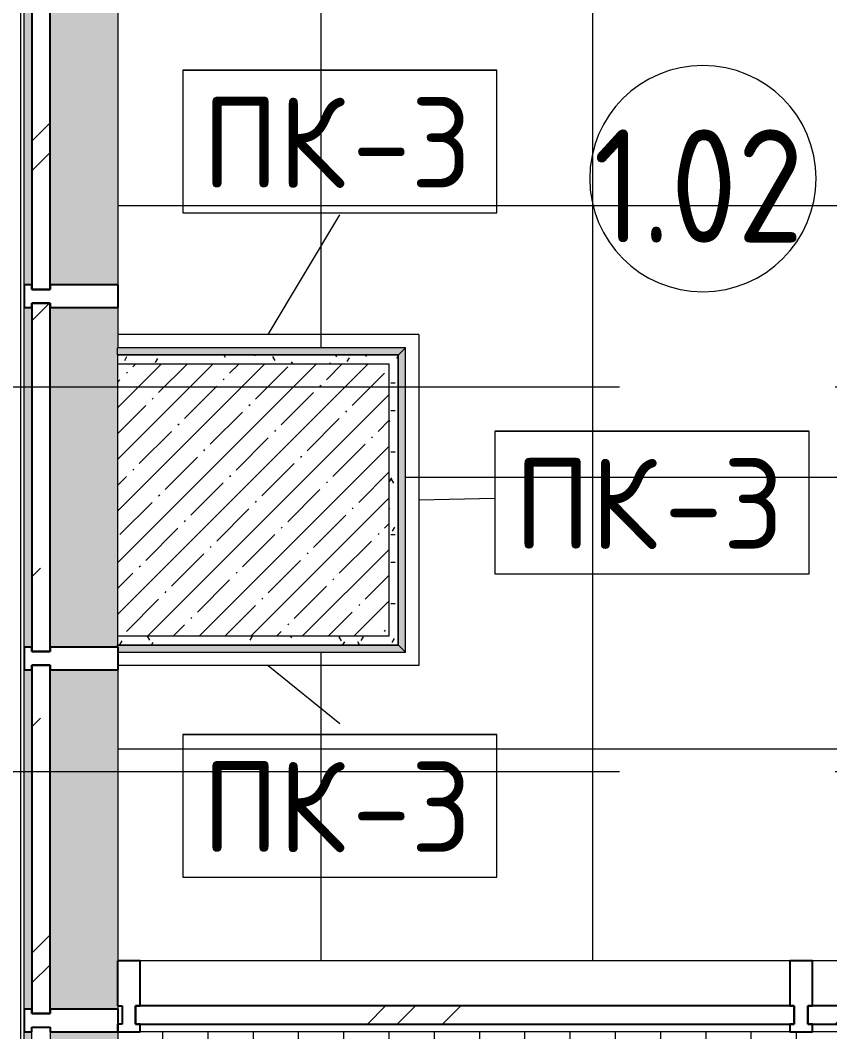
# Model space of a CAD drawing. Header units: millimetres. Extents: x -4005 to 195566, y -8553 to 29000.
# Drawn here: x 3845 to 5633, y 20725 to 22960 of the extents above; entities that cross this region are included whole.
import ezdxf

# ---------------------------------------------------------------- set-up
doc = ezdxf.new("R2010")
doc.units = ezdxf.units.MM
doc.linetypes.add('Осевая', pattern=[3175, 635, -476.25, 1587.5, -476.25])
for name, color, linetype, lineweight in [('A-AREA-IDEN', 7, 'Continuous', 9), ('A-DETL-GENF', 7, 'Continuous', 9), ('A-DOOR', 7, 'Continuous', 9), ('A-DOOR-1', 7, 'Continuous', 13), ('A-FLOR-PATT', 7, 'Continuous', 9), ('A-GENM-IDEN', 7, 'Continuous', 9), ('A-GLAZ-CURT', 7, 'Continuous', 9), ('A-GLAZ-CURT-1', 7, 'Continuous', 25), ('A-GLAZ-CWMG', 7, 'Continuous', 9), ('A-GLAZ-CWMG-1', 7, 'Continuous', 25), ('S-COLS', 7, 'Continuous', 9), ('Оси-2', 7, 'Осевая', 9)]:
    doc.layers.add(name, color=color, linetype=linetype, lineweight=lineweight)
for name, color, linetype, lineweight, true_color in [('A-GENM-1', 7, 'Continuous', 9, 0xff8040), ('A-WALL-1', 9, 'Continuous', 9, 0x808080), ('A-WALL-FNSH-1', 9, 'Continuous', 9, 0x808080), ('I-WALL-2', 9, 'Continuous', 9, 0x808080), ('S-COLS-1', 9, 'Continuous', 9, 0x808080)]:
    doc.layers.add(name, color=color, linetype=linetype, lineweight=lineweight, true_color=true_color)
doc.styles.add('GOST Common', font='GOST_Common.ttf', dxfattribs={"width": 0.9, "height": 250})
doc.styles.add('GOST Common_1', font='GOST_Common.ttf', dxfattribs={"height": 200})
pattern_1 = [(0, (0, 0), (121.92, 30.48), [10.058, -81.382, 10.058, -81.382, -487.68]), (0, (0, 0), (121.92, 30.48), [-182.88, 10.058, -172.822, 10.058, -81.382, -213.36]), (0, (0, 0), (121.92, 30.48), [-457.2, 10.058, -50.902, 10.058, -142.342]), (120, (45.72, 15.24), (-87.356454, 90.345817), [10.058, -81.382, 10.058, -81.382, -487.68]), (120, (45.72, 15.24), (-87.356454, 90.345817), [-182.88, 10.058, -172.822, 10.058, -81.382, -213.36]), (120, (45.72, 15.24), (-87.356454, 90.345817), [-457.2, 10.058, -50.902, 10.058, -142.342]), (240, (60.96, 76.2), (-34.563546, -120.825817), [10.058, -81.382, 10.058, -81.382, -487.68]), (240, (60.96, 76.2), (-34.563546, -120.825817), [-182.88, 10.058, -172.822, 10.058, -81.382, -213.36]), (240, (60.96, 76.2), (-34.563546, -120.825817), [-457.2, 10.058, -50.902, 10.058, -142.342])]

# ---------------------------------------------------------------- blocks, each defined once
blk = doc.blocks.new('Системная панель - Стекло - 40мм-V11-План отделки полов с раскладкой материалов 1 этажа в осях 1-12')
at = {"layer": 'A-GLAZ-CURT'}
h = blk.add_hatch(dxfattribs=at)
h.set_pattern_fill('FP_23', color=256, style=0, pattern_type=2)
h.set_pattern_definition([(135, (22650.12, -3971.1), (-282.843, -282.843), [200, -600]), (135, (22750.12, -4171.1), (-282.843, -282.843), [600, -200]), (135, (22850.12, -3771.1), (-282.843, -282.843), [200, -600])])
h.paths.add_polyline_path([(385, 0), (385, 40), (-385, 38.9), (-385, 0), (173.9, 0)])
at = {"layer": 'A-GLAZ-CURT-1'}
for p, q in [((385, 40), (-385, 40)), ((-385, 40), (-385, 0)), ((385, 0), (385, 40)), ((-385, 0), (385, 0))]:
    blk.add_line(p, q, dxfattribs=at)
blk = doc.blocks.new('Прямоугольный импост - Импост структурный с накладкой - 190мм-23186010-План отделки полов с раскладкой материалов 1 этажа в осях 1-12')
at = {"layer": 'A-GLAZ-CWMG'}
for points in [[(3861.1, 23175.1), (3871.1, 23175.1), (3871.1, 23925.1), (3854.1, 23925.1), (3854.1, 23175.1)], [(4006.1, 23175.1), (4061.1, 23175.1), (4060, 23925.1), (3911.1, 23925.1), (3911.1, 23175.1)]]:
    blk.add_hatch(color=256, dxfattribs=at).paths.add_polyline_path(points)
for p, q in [((3854.1, 23175.1), (3854.1, 23925.1)), ((4061.1, 23175.1), (4061.1, 23925.1))]:
    blk.add_line(p, q, dxfattribs=at)
blk = doc.blocks.new('Системная панель - Стекло - 40мм-23189506-План отделки полов с раскладкой материалов 1 этажа в осях 1-12')
at = {"layer": 'A-GLAZ-CURT'}
h = blk.add_hatch(dxfattribs=at)
h.set_pattern_fill('FP_34', color=256, style=0, pattern_type=2)
h.set_pattern_definition([(45, (-4927.5, -20642), (-282.843, 282.843), [200, -600]), (45, (-5127.5, -20742), (-282.843, 282.843), [600, -200]), (45, (-4727.5, -20842), (-282.843, 282.843), [200, -600])])
h.paths.add_polyline_path([(204.7, 0), (727.5, 0), (727.5, 40), (-727.5, 40), (-727.5, 0), (-472.4, 0)])
at = {"layer": 'A-GLAZ-CURT-1'}
for p, q in [((727.5, 40), (-727.5, 40)), ((-727.5, 40), (-727.5, 0)), ((727.5, 0), (727.5, 40)), ((-727.5, 0), (727.5, 0))]:
    blk.add_line(p, q, dxfattribs=at)
blk = doc.blocks.new('Прямоугольный импост - Импост структурный с накладкой - 160мм-19877847-План отделки полов с раскладкой материалов 1 этажа в осях 1-12')
at = {"layer": 'A-GLAZ-CWMG-1'}
for p, q in [((0, 17), (-50, 17)), ((-50, 17), (-50, 0)), ((-50, 0), (-40, 0)), ((-40, 0), (-40, -40)), ((-10, -40), (-10, 0)), ((-10, 0), (0, 0)), ((0, 0), (0, 17)), ((-40, -40), (-50, -40)), ((-50, -40), (-50, -140)), ((0, -40), (-10, -40)), ((0, -140), (0, -40)), ((-50, -140), (0, -140))]:
    blk.add_line(p, q, dxfattribs=at)
blk = doc.blocks.new('Прямоугольный импост - Импост структурный с накладкой - 160мм-23189503-План отделки полов с раскладкой материалов 1 этажа в осях 1-12')
at = {"layer": 'A-GLAZ-CWMG'}
for p, q in [((5545, 20882), (4110, 20882)), ((5545, 20725), (4110, 20725))]:
    blk.add_line(p, q, dxfattribs=at)
blk = doc.blocks.new('Системная панель - Стекло - 40мм-23998919-План отделки полов с раскладкой материалов 1 этажа в осях 1-12')
at = {"layer": 'A-GLAZ-CURT'}
h = blk.add_hatch(dxfattribs=at)
h.set_pattern_fill('FP_70', color=256, style=0, pattern_type=2)
h.set_pattern_definition([(135, (21050.12, -3971.1), (-282.843, -282.843), [200, -600]), (135, (21150.12, -4171.1), (-282.843, -282.843), [600, -200]), (135, (21250.12, -3771.1), (-282.843, -282.843), [200, -600])])
h.paths.add_polyline_path([(385, 15), (385, 40), (-385, 38.9), (-385, 0), (385, 0)])
at = {"layer": 'A-GLAZ-CURT-1'}
for p, q in [((385, 40), (-385, 40)), ((-385, 40), (-385, 0)), ((385, 0), (385, 40)), ((-385, 0), (385, 0))]:
    blk.add_line(p, q, dxfattribs=at)
blk = doc.blocks.new('Прямоугольный импост - Импост структурный с накладкой - 190мм-23188961-План отделки полов с раскладкой материалов 1 этажа в осях 1-12')
at = {"layer": 'A-GLAZ-CWMG'}
for points in [[(3854.1, 21150.1), (3871.1, 21150.1), (3871.1, 21525.1), (3854.1, 21525.1)], [(4006.1, 21150.1), (4061.1, 21150.1), (4060, 21525.1), (3911.1, 21525.1), (3911.1, 21150.1)]]:
    blk.add_hatch(color=256, dxfattribs=at).paths.add_polyline_path(points)
for p, q in [((3854.1, 21150.1), (3854.1, 21525.1)), ((4061.1, 21150.1), (4061.1, 21525.1))]:
    blk.add_line(p, q, dxfattribs=at)
blk = doc.blocks.new('Прямоугольный импост - Импост структурный с накладкой - 190мм-22862219-План отделки полов с раскладкой материалов 1 этажа в осях 1-12')
at = {"layer": 'A-GLAZ-CWMG-1'}
for p, q in [((-25, 0), (-25, 17)), ((-25, 17), (25, 17)), ((-15, 0), (-25, 0)), ((-15, -40), (-15, 0)), ((25, 0), (15, 0)), ((15, 0), (15, -40)), ((25, 17), (25, 0)), ((-25, -190), (-25, -40)), ((-25, -40), (-15, -40)), ((15, -40), (25, -40)), ((25, -40), (25, -190)), ((25, -190), (-25, -190))]:
    blk.add_line(p, q, dxfattribs=at)
blk = doc.blocks.new('Прямоугольный импост - Импост структурный с накладкой - 190мм-23190277-План отделки полов с раскладкой материалов 1 этажа в осях 1-12')
at = {"layer": 'A-GLAZ-CWMG'}
for points in [[(3871.1, 19950.1), (3871.1, 20725.1), (3854.1, 20725.1), (3854.1, 19950.1), (3861.1, 19950.1)], [(4006.1, 19950.1), (4061.1, 19950.1), (4060, 20725.1), (3911.1, 20725.1), (3911.1, 19950.1)], [(3871.1, 19950.1), (3911.1, 19950.1), (3910, 20627.1), (3871.1, 20627.1), (3871.1, 20415.6)]]:
    blk.add_hatch(color=256, dxfattribs=at).paths.add_polyline_path(points)
for p, q in [((3854.1, 19950.1), (3854.1, 20725.1)), ((4061.1, 19950.1), (4061.1, 20725)), ((3871.1, 19950.1), (3871.1, 20627.1)), ((3911.1, 19950.1), (3911.1, 20627.1))]:
    blk.add_line(p, q, dxfattribs=at)
blk = doc.blocks.new('Прямоугольный импост - Импост структурный с накладкой - 190мм-23188962-План отделки полов с раскладкой материалов 1 этажа в осях 1-12')
at = {"layer": 'A-GLAZ-CWMG'}
for points in [[(3861.1, 20775.1), (3871.1, 20775.1), (3871.1, 21150.1), (3854.1, 21150.1), (3854.1, 20775.1)], [(4006.1, 20775.1), (4061.1, 20775.1), (4060, 21150.1), (3911.1, 21150.1), (3911.1, 20775.1)]]:
    blk.add_hatch(color=256, dxfattribs=at).paths.add_polyline_path(points)
for p, q in [((3854.1, 20775.1), (3854.1, 21150.1)), ((4061.1, 20882), (4061.1, 21150.1)), ((4061.1, 20775.1), (4061.1, 20782))]:
    blk.add_line(p, q, dxfattribs=at)
blk = doc.blocks.new('Прямоугольный импост - Импост структурный с накладкой - 190мм-22862222-План отделки полов с раскладкой материалов 1 этажа в осях 1-12')
at = {"layer": 'A-GLAZ-CWMG-1'}
for p, q in [((-25, 0), (-25, 17)), ((-25, 17), (25, 17)), ((-15, 0), (-25, 0)), ((-15, -40), (-15, 0)), ((25, 0), (15, 0)), ((15, 0), (15, -40)), ((25, 17), (25, 0)), ((-25, -190), (-25, -40)), ((-25, -40), (-15, -40)), ((15, -40), (25, -40)), ((25, -40), (25, -190)), ((25, -190), (-25, -190))]:
    blk.add_line(p, q, dxfattribs=at)
blk = doc.blocks.new('Системная панель - Стекло - 40мм-23770450-План отделки полов с раскладкой материалов 1 этажа в осях 1-12')
at = {"layer": 'A-GLAZ-CURT'}
h = blk.add_hatch(dxfattribs=at)
h.set_pattern_fill('FP_79', color=256, style=0, pattern_type=2)
h.set_pattern_definition([(45, (-6157.5, -20642), (-282.843, 282.843), [200, -600]), (45, (-6357.5, -20742), (-282.843, 282.843), [600, -200]), (45, (-5957.5, -20842), (-282.843, 282.843), [200, -600])])
h.paths.add_polyline_path([(462.5, 0), (472.5, 0), (472.5, 40), (-472.5, 40), (-472.5, 0), (329, 0)])
at = {"layer": 'A-GLAZ-CURT-1'}
for p, q in [((472.5, 40), (-472.5, 40)), ((-472.5, 40), (-472.5, 0)), ((472.5, 0), (472.5, 40)), ((-472.5, 0), (472.5, 0))]:
    blk.add_line(p, q, dxfattribs=at)
blk = doc.blocks.new('Прямоугольный импост - Импост структурный с накладкой - 160мм-23770448-План отделки полов с раскладкой материалов 1 этажа в осях 1-12')
at = {"layer": 'A-GLAZ-CWMG'}
for p, q in [((6520, 20882), (5595, 20882)), ((6520, 20725), (5595, 20725))]:
    blk.add_line(p, q, dxfattribs=at)
blk = doc.blocks.new('Прямоугольный импост - Импост структурный с накладкой - 160мм-19877843-План отделки полов с раскладкой материалов 1 этажа в осях 1-12')
at = {"layer": 'A-GLAZ-CWMG-1'}
for p, q in [((-25, 0), (-25, 17)), ((-25, 17), (25, 17)), ((-15, 0), (-25, 0)), ((-15, -40), (-15, 0)), ((25, 0), (15, 0)), ((15, 0), (15, -40)), ((25, 17), (25, 0)), ((-25, -140), (-25, -40)), ((-25, -40), (-15, -40)), ((15, -40), (25, -40)), ((25, -40), (25, -140)), ((25, -140), (-25, -140))]:
    blk.add_line(p, q, dxfattribs=at)
blk = doc.blocks.new('BSC_Колонна _Прямоугольная - 600х600-V52-План отделки полов с раскладкой материалов 1 этажа в осях 1-12')
at = {"layer": 'S-COLS'}
h = blk.add_hatch(dxfattribs=at)
h.set_pattern_fill('FP_85', color=256, style=0, pattern_type=2)
h.set_pattern_definition([(45, (-4360, -21900), (-57.02463, 57.02463), []), (45, (-4302.975, -21900), (-57.02463, 57.02463), [100.806, -20.161, 3.353, -16.808])])
h.paths.add_polyline_path([(300, -300), (300, 300), (-300, 300), (-300, -300), (259.8, -300)])
at = {"layer": 'S-COLS-1'}
for p, q in [((300, 300), (-300, 300)), ((-300, 300), (-300, -300)), ((300, -300), (300, 300)), ((-300, -300), (300, -300))]:
    blk.add_line(p, q, dxfattribs=at)
blk = doc.blocks.new('Системная панель - Стекло - 40мм-V62-План отделки полов с раскладкой материалов 1 этажа в осях 1-12')
at = {"layer": 'A-GLAZ-CURT'}
h = blk.add_hatch(dxfattribs=at)
h.set_pattern_fill('FP_97', color=256, style=0, pattern_type=2)
h.set_pattern_definition([(135, (21850.12, -3971.1), (-282.843, -282.843), [200, -600]), (135, (21950.12, -4171.1), (-282.843, -282.843), [600, -200]), (135, (22050.12, -3771.1), (-282.843, -282.843), [200, -600])])
h.paths.add_polyline_path([(385, 0), (385, 40), (-385, 38.9), (-385, 0), (-85.9, 0)])
at = {"layer": 'A-GLAZ-CURT-1'}
for p, q in [((385, 40), (-385, 40)), ((-385, 40), (-385, 0)), ((385, 0), (385, 40)), ((-385, 0), (385, 0))]:
    blk.add_line(p, q, dxfattribs=at)
blk = doc.blocks.new('Прямоугольный импост - Импост структурный с накладкой - 190мм-V63-План отделки полов с раскладкой материалов 1 этажа в осях 1-12')
at = {"layer": 'A-GLAZ-CWMG'}
for points in [[(3861.1, 21575.1), (3871.1, 21575.1), (3871.1, 22325.1), (3854.1, 22325.1), (3854.1, 21575.1)], [(4031.1, 21575.1), (4060, 21575.1), (4060, 22325.1), (3911.1, 22325.1), (3911.1, 21575.1), (4006.1, 21575.1)]]:
    blk.add_hatch(color=256, dxfattribs=at).paths.add_polyline_path(points)
for p, q in [((3854.1, 21575.1), (3854.1, 22325.1)), ((4061.1, 22236), (4061.1, 22325.1))]:
    blk.add_line(p, q, dxfattribs=at)
blk = doc.blocks.new('Прямоугольный импост - Импост структурный с накладкой - 170мм-23186685-План отделки полов с раскладкой материалов 1 этажа в осях 1-12')
at = {"layer": 'A-GLAZ-CWMG'}
blk.add_line((3846.1, 20672.1), (3846.1, 27150.1), dxfattribs=at)
blk = doc.blocks.new('Дверь_Витражная_СКБ_2Ст - ВН-1_ ДВН_ДАО_Главный вход_1800 в свету 3-31912953-План отделки полов с раскладкой материалов 1 этажа в осях 1-12')
at = {"layer": 'A-DETL-GENF'}
for p, q in [((732, 40), (732, 0)), ((732, 40), (732, 0)), ((-822, -554), (-822, -17)), ((-822, -17), (-822, -554)), ((-777, -554), (-777, -17)), ((-777, -554), (-777, -17)), ((723, -1000), (723, -17)), ((723, -17), (723, -1000)), ((768, -1000), (768, -17)), ((768, -1000), (768, -17)), ((-822, -80), (-777, -80)), ((-812, -474), (-812, -80)), ((-768, -474), (-768, -80)), ((714, -920), (714, -80)), ((768, -80), (723, -80)), ((758, -920), (758, -80)), ((-822, -474), (-777, -474)), ((-822, -554), (-777, -554)), ((-822, -554), (-777, -554)), ((768, -920), (723, -920)), ((768, -1000), (723, -1000)), ((723, -1000), (768, -1000))]:
    blk.add_line(p, q, dxfattribs=at)
at = {"layer": 'A-DOOR'}
for p, q in [((-822, -554), (-822, -17)), ((732, -1000), (732, -17))]:
    blk.add_line(p, q, dxfattribs=at)
for centre, radius, start, end in [((-822, 0), 554, 270, 358.2329), ((732, 0), 1000, 180.9768, 270)]:
    blk.add_arc(centre, radius, start, end, dxfattribs=at)
at = {"layer": 'A-DOOR-1'}
for p, q in [((-875, 40), (-777, 40)), ((-777, 40), (-777, 0)), ((777, 40), (875, 40)), ((777, 0), (777, 40)), ((-777, 0), (-875, 0)), ((875, 0), (777, 0))]:
    blk.add_line(p, q, dxfattribs=at)
blk = doc.blocks.new('Плинтус - Плинтус керамогранит бежевый-32865256-План отделки полов с раскладкой материалов 1 этажа в осях 1-12')
at = {"layer": 'A-GENM-1'}
blk.add_hatch(color=256, dxfattribs=at).paths.add_polyline_path([(0, 15), (-15, 15), (1, 0), (621, 0), (619.9, 15), (1, 15)])
for p, q in [((-45, 45), (619.9, 45)), ((-15, 15), (0, 0)), ((619.9, 15), (-15, 15)), ((621, 0), (0, 0)), ((621, 4), (621, 0))]:
    blk.add_line(p, q, dxfattribs=at)
blk = doc.blocks.new('Плинтус - Плинтус керамогранит бежевый-32865257-План отделки полов с раскладкой материалов 1 этажа в осях 1-12')
at = {"layer": 'A-GENM-1'}
blk.add_hatch(color=256, dxfattribs=at).paths.add_polyline_path([(657, 15), (-15, 15), (1, 0), (642, 0)])
for p, q in [((-45, 45), (687, 45)), ((-15, 15), (0, 0)), ((657, 15), (-15, 15)), ((642, 0), (0, 0)), ((642, 0), (657, 15))]:
    blk.add_line(p, q, dxfattribs=at)
blk = doc.blocks.new('Плинтус - Плинтус керамогранит бежевый-32865258-План отделки полов с раскладкой материалов 1 этажа в осях 1-12')
at = {"layer": 'A-GENM-1'}
blk.add_hatch(color=256, dxfattribs=at).paths.add_polyline_path([(0, 0), (-15, -15), (621, -15), (619.9, 0), (1, 0)])
for p, q in [((0, 0), (-15, -15)), ((-15, -15), (621, -15)), ((0, 0), (621, 0)), ((621, 0), (621, -15)), ((-45, -45), (621, -45))]:
    blk.add_line(p, q, dxfattribs=at)
blk = doc.blocks.new('Марка_Помещения - Номер-25198446-План отделки полов с раскладкой материалов 1 этажа в осях 1-12')
at = {"layer": 'A-AREA-IDEN'}
for start, end in [(360, 180), (180, 360)]:
    blk.add_arc((0, 0), 2.5, start, end, dxfattribs=at)
blk = doc.blocks.new('Mark Reiling - Mark Reiling-26174330-План отделки полов с раскладкой материалов 1 этажа в осях 1-12')
at = {"layer": 'A-GENM-IDEN'}
for p, q in [((-3.47, 1.49), (-3.47, -1.663)), ((-3.47, 1.49), (3.47, 1.49)), ((3.47, 1.49), (-3.47, 1.49)), ((-3.47, 1.49), (-3.47, -1.663)), ((3.47, -1.663), (3.47, 1.49)), ((3.47, -1.663), (3.47, 1.49)), ((-3.47, -1.663), (3.47, -1.663)), ((-3.47, -1.663), (3.47, -1.663))]:
    blk.add_line(p, q, dxfattribs=at)

msp = doc.modelspace()

# ---------------------------------------------------------------- hatches: boundary and pattern name
at = {"layer": 'A-FLOR-PATT'}
h = msp.add_hatch(dxfattribs=at)
h.set_pattern_fill('FP_139', color=256, style=0, pattern_type=2)
h.set_pattern_definition([(0, (7509.74, 23150), (0, 600), []), (90, (7509.74, 23150), (-600, 4e-14), [])])
h.paths.add_polyline_path([(8874, 20750), (8875, 23114), (8889, 23114), (8889, 23119), (8005, 23119), (8005, 23130), (7955, 23130), (7955, 22300), (7915, 22300), (7915, 23130), (7055, 23130), (7055, 23119), (6269, 23119.3), (6269, 25510), (6264, 25509), (6264, 25494), (4061.1, 25494), (4061.1, 22236), (4696, 22236), (4696, 21564), (4061.1, 21564), (4061.1, 20882), (6780, 20882), (6780, 20750), (8480.6, 20750)])
h.paths.add_polyline_path([(4681, 21579), (4680, 22221), (4680, 22220), (4680, 21580), (4680, 21579)])
h.paths.add_polyline_path([(4226, 22970.8), (4176, 22970.8), (4176, 24470.8), (4340, 24470.8), (4340, 22970.8), (4227.9, 22970.8)])
h = msp.add_hatch(dxfattribs=at)
h.set_pattern_fill('FP_126', color=256, style=0, pattern_type=2)
h.set_pattern_definition([(270, (5260, 17740), (100, 6e-15), [])])
h.paths.add_polyline_path([(4355.1, 15340), (6553, 15340), (6553, 16015), (6070, 16015), (6070, 16060), (6553, 16060), (6553, 17582), (5566, 17582), (5566, 17627), (6553, 17627), (6553, 19015), (5570, 19015), (5570, 19060), (6553, 19060), (6553, 20582), (6066, 20582), (6066, 20627), (6553, 20627), (6553, 20725), (4061.1, 20725), (4061.1, 18470.3), (4680, 18469.2), (4680, 17830), (4061.1, 17830), (4060, 15340)])
at = {"layer": 'I-WALL-2'}
h = msp.add_hatch(dxfattribs=at)
h.set_pattern_fill('FP_116', color=256, style=0, pattern_type=2)
h.set_pattern_definition(pattern_1)
h.paths.add_polyline_path([(4060, 22200), (4660, 22200), (4660, 22220), (4060, 22220)])
h = msp.add_hatch(dxfattribs=at)
h.set_pattern_fill('FP_116', color=256, style=0, pattern_type=2)
h.set_pattern_definition(pattern_1)
h.paths.add_polyline_path([(4660, 21600), (4680, 21600), (4680, 22220), (4660, 22220), (4660, 22036)])
h = msp.add_hatch(dxfattribs=at)
h.set_pattern_fill('FP_116', color=256, style=0, pattern_type=2)
h.set_pattern_definition(pattern_1)
h.paths.add_polyline_path([(4061.1, 21580), (4680, 21580), (4680, 21600), (4060, 21600), (4060, 21580)])

# ---------------------------------------------------------------- linework, layer by layer
at = {"layer": 'A-GENM-IDEN'}
for p, q in [((4393, 22266), (4551.3, 22530.4)), ((4726, 21900), (4893.8, 21904.4)), ((4393, 21534), (4551.3, 21406.5))]:
    msp.add_line(p, q, dxfattribs=at)
at = {"layer": 'A-WALL-1'}
for p, q in [((4680, 22220), (4060, 22220)), ((4060, 22220), (4060, 22200)), ((4680, 21580), (4680, 22220)), ((4060, 21600), (4060, 21580)), ((4060, 21580), (4680, 21580))]:
    msp.add_line(p, q, dxfattribs=at)
at = {"layer": 'A-WALL-FNSH-1'}
for p, q in [((4681, 22221), (4060, 22221)), ((4060, 22221), (4060, 22220)), ((4681, 21579), (4681, 22221)), ((4060, 21580), (4060, 21579)), ((4060, 21579), (4681, 21579))]:
    msp.add_line(p, q, dxfattribs=at)
at = {"layer": 'Оси-2'}
for p, q in [((-704.7, 22150), (35850, 22150)), ((-704.7, 21300), (35850, 21300))]:
    msp.add_line(p, q, dxfattribs=at)

# ---------------------------------------------------------------- block references
at = {"layer": 'A-AREA-IDEN', "xscale": 99.99999999999993, "yscale": 99.99999999999993, "zscale": 99.99999999999993}
msp.add_blockref('Марка_Помещения - Номер-25198446-План отделки полов с раскладкой материалов 1 этажа в осях 1-12', (5353.2, 22610.2), dxfattribs=at)
at = {"layer": 'A-DOOR', "rotation": 269.9999999999999}
msp.add_blockref('Дверь_Витражная_СКБ_2Ст - ВН-1_ ДВН_ДАО_Главный вход_1800 в свету 3-31912953-План отделки полов с раскладкой материалов 1 этажа в осях 1-12', (3871.1, 19850.1), dxfattribs=at)
at = {"layer": 'A-GENM-1'}
for name, p, rotation in [('Плинтус - Плинтус керамогранит бежевый-32865258-План отделки полов с раскладкой материалов 1 этажа в осях 1-12', (4681, 22221), 180), ('Плинтус - Плинтус керамогранит бежевый-32865257-План отделки полов с раскладкой материалов 1 этажа в осях 1-12', (4681, 22221), 269.9999999999995), ('Плинтус - Плинтус керамогранит бежевый-32865256-План отделки полов с раскладкой материалов 1 этажа в осях 1-12', (4681, 21579), 180)]:
    msp.add_blockref(name, p, dxfattribs=dict(at, rotation=rotation))
at = {"layer": 'A-GENM-IDEN', "xscale": 99.99999999999993, "yscale": 99.99999999999993, "zscale": 99.99999999999993}
for p in [(4551.3, 22700.9), (5240.8, 21902.9), (4551.3, 21233)]:
    msp.add_blockref('Mark Reiling - Mark Reiling-26174330-План отделки полов с раскладкой материалов 1 этажа в осях 1-12', p, dxfattribs=at)
at = {"layer": 'A-GLAZ-CURT', "rotation": 269.9999999999999}
for name, p in [('Системная панель - Стекло - 40мм-V11-План отделки полов с раскладкой материалов 1 этажа в осях 1-12', (3871.1, 22750.1)), ('Системная панель - Стекло - 40мм-V62-План отделки полов с раскладкой материалов 1 этажа в осях 1-12', (3871.1, 21950.1)), ('Системная панель - Стекло - 40мм-23998919-План отделки полов с раскладкой материалов 1 этажа в осях 1-12', (3871.1, 21150.1))]:
    msp.add_blockref(name, p, dxfattribs=at)
at = {"layer": 'A-GLAZ-CURT'}
for name, p in [('Системная панель - Стекло - 40мм-23189506-План отделки полов с раскладкой материалов 1 этажа в осях 1-12', (4827.5, 20742)), ('Системная панель - Стекло - 40мм-23770450-План отделки полов с раскладкой материалов 1 этажа в осях 1-12', (6057.5, 20742))]:
    msp.add_blockref(name, p, dxfattribs=at)
at = {"layer": 'A-GLAZ-CWMG'}
for name, p in [('Прямоугольный импост - Импост структурный с накладкой - 170мм-23186685-План отделки полов с раскладкой материалов 1 этажа в осях 1-12', (0, 0)), ('Прямоугольный импост - Импост структурный с накладкой - 190мм-23186010-План отделки полов с раскладкой материалов 1 этажа в осях 1-12', (0, -800)), ('Прямоугольный импост - Импост структурный с накладкой - 190мм-V63-План отделки полов с раскладкой материалов 1 этажа в осях 1-12', (0, 0)), ('Прямоугольный импост - Импост структурный с накладкой - 190мм-23188961-План отделки полов с раскладкой материалов 1 этажа в осях 1-12', (0, 0)), ('Прямоугольный импост - Импост структурный с накладкой - 190мм-23188962-План отделки полов с раскладкой материалов 1 этажа в осях 1-12', (0, 0)), ('Прямоугольный импост - Импост структурный с накладкой - 160мм-23189503-План отделки полов с раскладкой материалов 1 этажа в осях 1-12', (0, 0)), ('Прямоугольный импост - Импост структурный с накладкой - 160мм-23770448-План отделки полов с раскладкой материалов 1 этажа в осях 1-12', (0, 0)), ('Прямоугольный импост - Импост структурный с накладкой - 190мм-23190277-План отделки полов с раскладкой материалов 1 этажа в осях 1-12', (0, 0))]:
    msp.add_blockref(name, p, dxfattribs=at)
at = {"layer": 'A-GLAZ-CWMG', "extrusion": (0, 0, -1)}
for name, p, rotation in [('Прямоугольный импост - Импост структурный с накладкой - 190мм-22862219-План отделки полов с раскладкой материалов 1 этажа в осях 1-12', (-3871.1, 22350.1), 270.0000000000001), ('Прямоугольный импост - Импост структурный с накладкой - 190мм-22862219-План отделки полов с раскладкой материалов 1 этажа в осях 1-12', (-3871.1, 21550.1), 270.0000000000001), ('Прямоугольный импост - Импост структурный с накладкой - 160мм-19877843-План отделки полов с раскладкой материалов 1 этажа в осях 1-12', (-5570, 20742), 180), ('Прямоугольный импост - Импост структурный с накладкой - 190мм-22862222-План отделки полов с раскладкой материалов 1 этажа в осях 1-12', (-3871.1, 20750.1), 270.0000000000001)]:
    msp.add_blockref(name, p, dxfattribs=dict(at, rotation=rotation))
at = {"layer": 'A-GLAZ-CWMG', "rotation": 180}
msp.add_blockref('Прямоугольный импост - Импост структурный с накладкой - 160мм-19877847-План отделки полов с раскладкой материалов 1 этажа в осях 1-12', (4060, 20742), dxfattribs=at)
at = {"layer": 'S-COLS'}
msp.add_blockref('BSC_Колонна _Прямоугольная - 600х600-V52-План отделки полов с раскладкой материалов 1 этажа в осях 1-12', (4360, 21900), dxfattribs=at)

# ---------------------------------------------------------------- texts
at = {"layer": 'A-AREA-IDEN', "insert": (5111.3, 22718.8), "char_height": 250, "width": 606.076, "attachment_point": 1, "style": 'GOST Common'}
msp.add_mtext('1.02', dxfattribs=at)
at = {"layer": 'A-GENM-IDEN', "char_height": 200, "attachment_point": 1, "style": 'GOST Common_1'}
for s, insert, width in [('ПК', (4247.2, 22790), 400.844), ('-3', (4577.9, 22790), 344.726), ('ПК', (4936.7, 21992), 400.844), ('-3', (5267.4, 21992), 344.726), ('ПК', (4247.2, 21322.1), 400.844), ('-3', (4577.9, 21322.1), 344.726)]:
    msp.add_mtext(s, dxfattribs=dict(at, insert=insert, width=width))

doc.saveas('drawing.dxf')
